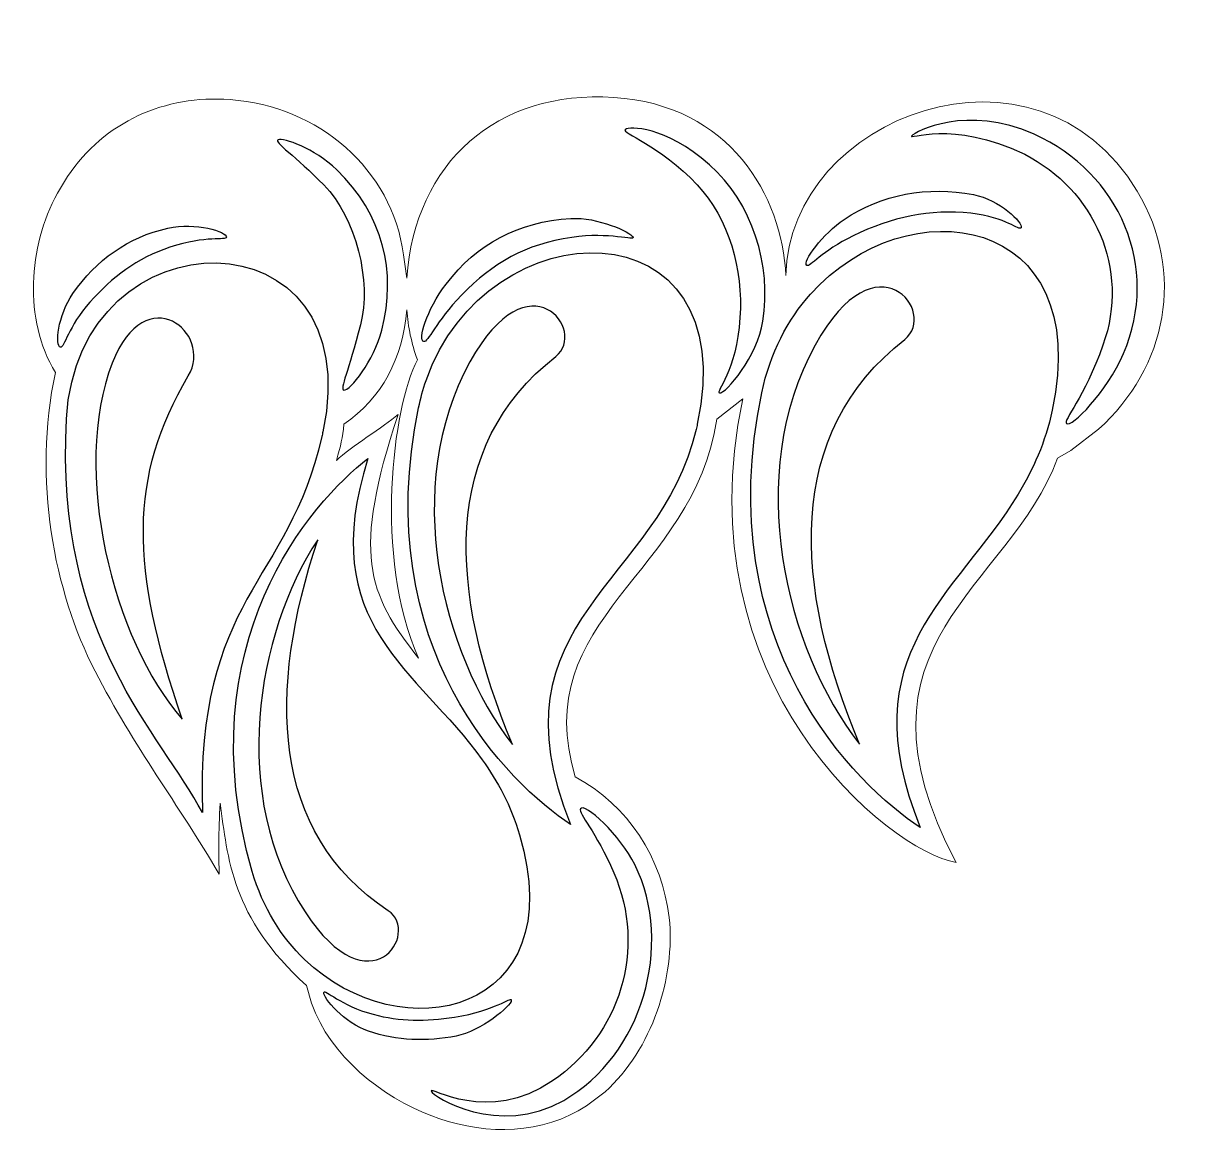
# Model space of a CAD drawing. Header units: centimetres. Extents: x -27.2 to 31.2, y -37.1 to 12.1.
# Drawn here: x 18.43 to 20.577, y -31.042 to -28.984 of the extents above; entities that cross this region are included whole.
import ezdxf

# ---------------------------------------------------------------- set-up
doc = ezdxf.new("R2010")
doc.units = ezdxf.units.CM
doc.header["$MEASUREMENT"] = 0
doc.layers.add('engrav 6', color=7, linetype='Continuous')
doc.layers.add('layer 6', color=7, linetype='Continuous')

msp = doc.modelspace()

# ---------------------------------------------------------------- linework, layer by layer
at = {"layer": 'engrav 6'}
for points, knots in [([(20.29738, -29.18855), (20.45594, -29.26002), (20.53112, -29.43428), (20.4623, -29.59365), (20.4623, -29.59365), (20.43165, -29.66462), (20.36629, -29.73114), (20.35709, -29.72272), (20.35709, -29.72272), (20.35073, -29.71691), (20.38938, -29.67617), (20.42449, -29.57803), (20.42449, -29.57803), (20.4752, -29.43629), (20.40817, -29.29188), (20.27995, -29.22551), (20.27995, -29.22551), (20.14291, -29.16056), (20.06422, -29.19984), (20.0708, -29.19189), (20.0708, -29.19189), (20.07763, -29.18364), (20.17359, -29.13274), (20.29738, -29.18855)], [0, 0, 0, 0, 0.1428571, 0.1428571, 0.1428571, 0.1428571, 0.2857143, 0.2857143, 0.2857143, 0.2857143, 0.4285714, 0.4285714, 0.4285714, 0.4285714, 0.5714286, 0.5714286, 0.5714286, 0.5714286, 0.7142857, 0.7142857, 0.7142857, 0.7142857, 1, 1, 1, 1]), ([(19.69761, -29.24491), (19.77686, -29.31455), (19.8127, -29.43088), (19.79631, -29.53386), (19.79631, -29.53386), (19.78613, -29.59792), (19.72806, -29.66836), (19.71605, -29.66634), (19.71605, -29.66634), (19.70756, -29.66491), (19.74764, -29.62736), (19.75395, -29.52713), (19.75395, -29.52713), (19.75956, -29.43797), (19.73411, -29.34493), (19.6747, -29.28195), (19.6747, -29.28195), (19.60505, -29.2081), (19.5336, -29.18635), (19.54215, -29.17962), (19.54215, -29.17962), (19.54912, -29.17415), (19.61489, -29.17225), (19.69761, -29.24491)], [0, 0, 0, 0, 0.1428571, 0.1428571, 0.1428571, 0.1428571, 0.2857143, 0.2857143, 0.2857143, 0.2857143, 0.4285714, 0.4285714, 0.4285714, 0.4285714, 0.5714286, 0.5714286, 0.5714286, 0.5714286, 0.7142857, 0.7142857, 0.7142857, 0.7142857, 1, 1, 1, 1]), ([(19.00884, -29.25421), (19.09435, -29.33666), (19.12019, -29.44294), (19.09219, -29.55054), (19.09219, -29.55054), (19.07767, -29.60632), (19.03358, -29.66321), (19.02218, -29.661), (19.02218, -29.661), (19.0139, -29.65939), (19.03091, -29.62641), (19.05285, -29.54049), (19.05285, -29.54049), (19.07334, -29.46024), (19.045, -29.34353), (18.98503, -29.28209), (18.98503, -29.28209), (18.93349, -29.22929), (18.89151, -29.20235), (18.90062, -29.19862), (18.90062, -29.19862), (18.91053, -29.19456), (18.96747, -29.21432), (19.00884, -29.25421)], [0, 0, 0, 0, 0.1428571, 0.1428571, 0.1428571, 0.1428571, 0.2857143, 0.2857143, 0.2857143, 0.2857143, 0.4285714, 0.4285714, 0.4285714, 0.4285714, 0.5714286, 0.5714286, 0.5714286, 0.5714286, 0.7142857, 0.7142857, 0.7142857, 0.7142857, 1, 1, 1, 1]), ([(19.79412, -29.66624), (19.69795, -30.12924), (19.96845, -30.39144), (20.0869, -30.46859), (20.0869, -30.46859), (19.95601, -30.14578), (20.15274, -30.04356), (20.26796, -29.85315), (20.26796, -29.85315), (20.29535, -29.80787), (20.31814, -29.7576), (20.33082, -29.6982), (20.33082, -29.6982), (20.40872, -29.33335), (20.06239, -29.28455), (19.88439, -29.4838), (19.88439, -29.4838), (19.84223, -29.531), (19.80951, -29.59212), (19.79412, -29.66624)], [0, 0, 0, 0, 0.1666667, 0.1666667, 0.1666667, 0.1666667, 0.3333333, 0.3333333, 0.3333333, 0.3333333, 0.5, 0.5, 0.5, 0.5, 0.6666667, 0.6666667, 0.6666667, 0.6666667, 1, 1, 1, 1]), ([(20.18524, -29.30006), (20.10096, -29.28351), (20.01457, -29.29977), (19.94628, -29.34584), (19.94628, -29.34584), (19.90805, -29.37163), (19.86741, -29.42527), (19.87744, -29.43096), (19.87744, -29.43096), (19.88355, -29.43442), (19.90426, -29.40501), (19.96294, -29.37617), (19.96294, -29.37617), (20.03355, -29.34147), (20.10552, -29.32604), (20.1803, -29.33462), (20.1803, -29.33462), (20.24703, -29.34228), (20.27002, -29.3676), (20.27322, -29.36113), (20.27322, -29.36113), (20.27782, -29.35182), (20.23308, -29.30945), (20.18524, -29.30006)], [0, 0, 0, 0, 0.1428571, 0.1428571, 0.1428571, 0.1428571, 0.2857143, 0.2857143, 0.2857143, 0.2857143, 0.4285714, 0.4285714, 0.4285714, 0.4285714, 0.5714286, 0.5714286, 0.5714286, 0.5714286, 0.7142857, 0.7142857, 0.7142857, 0.7142857, 1, 1, 1, 1]), ([(19.67506, -29.72425), (19.76315, -29.31169), (19.28572, -29.32045), (19.174, -29.64365), (19.174, -29.64365), (19.16851, -29.65954), (19.16389, -29.67619), (19.16028, -29.69359), (19.16028, -29.69359), (19.06804, -30.13768), (19.32749, -30.38917), (19.44111, -30.46317), (19.44111, -30.46317), (19.28737, -30.084), (19.60486, -30.02213), (19.67295, -29.73364), (19.67295, -29.73364), (19.67368, -29.73053), (19.67439, -29.72741), (19.67506, -29.72425)], [0, 0, 0, 0, 0.1666667, 0.1666667, 0.1666667, 0.1666667, 0.3333333, 0.3333333, 0.3333333, 0.3333333, 0.5, 0.5, 0.5, 0.5, 0.6666667, 0.6666667, 0.6666667, 0.6666667, 1, 1, 1, 1]), ([(18.98334, -29.73804), (19.0713, -29.32604), (18.52999, -29.32659), (18.50962, -29.71428), (18.50962, -29.71428), (18.48813, -30.1232), (18.68503, -30.29507), (18.76065, -30.44136), (18.76065, -30.44136), (18.74835, -30.04295), (18.91936, -30.02076), (18.98133, -29.74698), (18.98133, -29.74698), (18.98204, -29.74404), (18.9827, -29.74105), (18.98334, -29.73804)], [0, 0, 0, 0, 0.2, 0.2, 0.2, 0.2, 0.4, 0.4, 0.4, 0.4, 0.6, 0.6, 0.6, 0.6, 1, 1, 1, 1]), ([(18.69673, -29.36219), (18.62381, -29.37814), (18.56405, -29.42152), (18.52167, -29.48251), (18.52167, -29.48251), (18.4929, -29.52391), (18.48811, -29.57987), (18.49833, -29.58198), (18.49833, -29.58198), (18.50581, -29.58353), (18.51251, -29.54372), (18.55301, -29.49851), (18.55301, -29.49851), (18.59375, -29.45303), (18.63946, -29.4173), (18.70048, -29.39716), (18.70048, -29.39716), (18.76898, -29.37455), (18.80407, -29.38584), (18.80503, -29.37864), (18.80503, -29.37864), (18.80639, -29.36838), (18.74887, -29.35077), (18.69673, -29.36219)], [0, 0, 0, 0, 0.1428571, 0.1428571, 0.1428571, 0.1428571, 0.2857143, 0.2857143, 0.2857143, 0.2857143, 0.4285714, 0.4285714, 0.4285714, 0.4285714, 0.5714286, 0.5714286, 0.5714286, 0.5714286, 0.7142857, 0.7142857, 0.7142857, 0.7142857, 1, 1, 1, 1]), ([(19.44143, -29.3441), (19.34339, -29.35029), (19.26846, -29.39069), (19.21104, -29.46527), (19.21104, -29.46527), (19.17432, -29.51296), (19.15876, -29.56948), (19.16972, -29.57162), (19.16972, -29.57162), (19.17754, -29.57314), (19.19128, -29.5355), (19.23965, -29.48552), (19.23965, -29.48552), (19.29743, -29.42582), (19.35737, -29.39153), (19.4431, -29.37903), (19.4431, -29.37903), (19.51324, -29.3688), (19.56125, -29.38639), (19.55658, -29.37832), (19.55658, -29.37832), (19.55163, -29.36976), (19.49099, -29.34097), (19.44143, -29.3441)], [0, 0, 0, 0, 0.1428571, 0.1428571, 0.1428571, 0.1428571, 0.2857143, 0.2857143, 0.2857143, 0.2857143, 0.4285714, 0.4285714, 0.4285714, 0.4285714, 0.5714286, 0.5714286, 0.5714286, 0.5714286, 0.7142857, 0.7142857, 0.7142857, 0.7142857, 1, 1, 1, 1]), ([(20.0584, -29.56749), (19.83551, -29.74077), (19.85213, -30.02204), (19.97476, -30.31483), (19.97476, -30.31483), (19.83725, -30.13818), (19.76038, -29.81783), (19.89286, -29.57796), (19.89286, -29.57796), (20.00731, -29.3707), (20.12033, -29.51935), (20.0584, -29.56749)], [0, 0, 0, 0, 0.25, 0.25, 0.25, 0.25, 0.5, 0.5, 0.5, 0.5, 1, 1, 1, 1]), ([(19.41376, -29.59887), (19.19998, -29.76508), (19.21592, -30.03486), (19.33354, -30.31569), (19.33354, -30.31569), (19.20165, -30.14625), (19.12792, -29.83899), (19.25499, -29.60892), (19.25499, -29.60892), (19.36477, -29.41012), (19.47316, -29.5527), (19.41376, -29.59887)], [0, 0, 0, 0, 0.25, 0.25, 0.25, 0.25, 0.5, 0.5, 0.5, 0.5, 1, 1, 1, 1]), ([(18.73464, -29.63496), (18.62437, -29.82096), (18.6276, -29.99035), (18.7233, -30.26848), (18.7233, -30.26848), (18.59504, -30.12347), (18.51755, -29.80737), (18.59421, -29.61106), (18.59421, -29.61106), (18.65576, -29.45346), (18.78197, -29.55513), (18.73464, -29.63496)], [0, 0, 0, 0, 0.25, 0.25, 0.25, 0.25, 0.5, 0.5, 0.5, 0.5, 1, 1, 1, 1]), ([(19.27762, -30.34367), (19.15756, -30.17581), (18.96844, -30.09528), (19.06652, -29.78754), (19.06652, -29.78754), (18.96248, -29.86728), (18.73102, -30.1289), (18.85282, -30.55012), (18.85282, -30.55012), (18.87232, -30.61756), (18.90691, -30.67173), (18.94924, -30.71237), (18.94924, -30.71237), (19.12795, -30.88394), (19.44469, -30.81424), (19.34674, -30.48245), (19.34674, -30.48245), (19.3308, -30.42843), (19.30616, -30.38359), (19.27762, -30.34367)], [0, 0, 0, 0, 0.1666667, 0.1666667, 0.1666667, 0.1666667, 0.3333333, 0.3333333, 0.3333333, 0.3333333, 0.5, 0.5, 0.5, 0.5, 0.6666667, 0.6666667, 0.6666667, 0.6666667, 1, 1, 1, 1]), ([(18.97376, -29.93766), (18.88118, -30.21705), (18.88579, -30.47828), (19.10416, -30.62265), (19.10416, -30.62265), (19.16485, -30.66276), (19.07091, -30.80821), (18.95038, -30.62473), (18.95038, -30.62473), (18.81086, -30.41238), (18.85918, -30.11073), (18.97376, -29.93766)], [0, 0, 0, 0, 0.25, 0.25, 0.25, 0.25, 0.5, 0.5, 0.5, 0.5, 1, 1, 1, 1]), ([(19.40784, -30.93675), (19.53225, -30.85179), (19.58217, -30.69388), (19.5208, -30.55228), (19.5208, -30.55228), (19.48765, -30.47579), (19.45506, -30.44263), (19.45904, -30.43459), (19.45904, -30.43459), (19.46594, -30.42059), (19.53403, -30.48446), (19.55965, -30.53701), (19.55965, -30.53701), (19.63271, -30.68686), (19.57318, -30.89004), (19.42837, -30.97279), (19.42837, -30.97279), (19.30766, -31.04178), (19.18672, -30.9658), (19.1831, -30.95545), (19.1831, -30.95545), (19.17978, -30.94594), (19.28836, -31.01833), (19.40784, -30.93675)], [0, 0, 0, 0, 0.1428571, 0.1428571, 0.1428571, 0.1428571, 0.2857143, 0.2857143, 0.2857143, 0.2857143, 0.4285714, 0.4285714, 0.4285714, 0.4285714, 0.5714286, 0.5714286, 0.5714286, 0.5714286, 0.7142857, 0.7142857, 0.7142857, 0.7142857, 1, 1, 1, 1]), ([(19.22668, -30.81913), (19.17332, -30.82759), (19.12581, -30.82697), (19.076, -30.81386), (19.076, -30.81386), (19.01549, -30.79793), (18.98699, -30.76612), (18.98516, -30.77357), (18.98516, -30.77357), (18.98288, -30.78282), (19.02374, -30.83053), (19.06751, -30.84508), (19.06751, -30.84508), (19.12072, -30.86277), (19.17465, -30.86447), (19.22986, -30.85402), (19.22986, -30.85402), (19.27463, -30.84555), (19.33204, -30.79791), (19.33145, -30.7877), (19.33145, -30.7877), (19.33105, -30.78066), (19.30222, -30.80715), (19.22668, -30.81913)], [0, 0, 0, 0, 0.1428571, 0.1428571, 0.1428571, 0.1428571, 0.2857143, 0.2857143, 0.2857143, 0.2857143, 0.4285714, 0.4285714, 0.4285714, 0.4285714, 0.5714286, 0.5714286, 0.5714286, 0.5714286, 0.7142857, 0.7142857, 0.7142857, 0.7142857, 1, 1, 1, 1])]:
    msp.add_open_spline(points, degree=3, knots=knots, dxfattribs=at)
at = {"layer": 'layer 6', "color": 1, "lineweight": 9}
for points, knots in [([(19.44973, -30.37548), (19.36024, -30.08244), (19.66886, -30.00168), (19.71116, -29.71494), (19.71116, -29.71494), (19.71116, -29.71494), (19.7592, -29.67748), (19.7592, -29.67748), (19.7592, -29.67748), (19.64695, -30.20214), (20.02907, -30.51211), (20.15319, -30.53352), (20.15319, -30.53352), (19.93681, -30.1253), (20.2511, -30.03066), (20.34069, -29.78658), (20.34069, -29.78658), (20.34069, -29.78658), (20.36509, -29.7725), (20.36509, -29.7725), (20.36509, -29.7725), (20.36509, -29.7725), (20.4163, -29.73349), (20.4163, -29.73349), (20.4163, -29.73349), (20.54305, -29.61888), (20.57747, -29.44362), (20.48793, -29.2938), (20.48793, -29.2938), (20.30292, -28.98361), (19.84377, -29.1544), (19.83887, -29.44949), (19.83887, -29.44949), (19.83134, -29.30241), (19.73599, -29.13442), (19.52064, -29.12057), (19.52064, -29.12057), (19.304, -29.10645), (19.1541, -29.2407), (19.13817, -29.4545), (19.13817, -29.4545), (19.13817, -29.4545), (19.13229, -29.41101), (19.13229, -29.41101), (19.13229, -29.41101), (19.11127, -29.25293), (18.97537, -29.13652), (18.81186, -29.1246), (18.81186, -29.1246), (18.69145, -29.11582), (18.5804, -29.16483), (18.51148, -29.26682), (18.51148, -29.26682), (18.51148, -29.26682), (18.49296, -29.29741), (18.49296, -29.29741), (18.49296, -29.29741), (18.439, -29.39786), (18.42977, -29.52935), (18.48911, -29.62877), (18.48911, -29.62877), (18.44679, -29.82567), (18.48649, -30.03256), (18.56235, -30.17996), (18.56235, -30.17996), (18.63547, -30.32201), (18.71479, -30.42368), (18.79174, -30.55523), (18.79174, -30.55523), (18.79111, -30.52427), (18.79041, -30.476), (18.79338, -30.42392), (18.79338, -30.42392), (18.80833, -30.52512), (18.81264, -30.63375), (18.95318, -30.76072), (18.95318, -30.76072), (18.95318, -30.76072), (18.9623, -30.79348), (18.9623, -30.79348), (18.9623, -30.79348), (18.99727, -30.89115), (19.09184, -30.96651), (19.18475, -31.00163), (19.18475, -31.00163), (19.18475, -31.00163), (19.19761, -31.00625), (19.19761, -31.00625), (19.19761, -31.00625), (19.28799, -31.03697), (19.3886, -31.0358), (19.47061, -30.98273), (19.47061, -30.98273), (19.47061, -30.98273), (19.50473, -30.95676), (19.50473, -30.95676), (19.50473, -30.95676), (19.59124, -30.87973), (19.63503, -30.74521), (19.62309, -30.63502), (19.62309, -30.63502), (19.61043, -30.52692), (19.5471, -30.42657), (19.44973, -30.37548)], [0, 0, 0, 0, 0.037037, 0.037037, 0.037037, 0.037037, 0.0740741, 0.0740741, 0.0740741, 0.0740741, 0.1111111, 0.1111111, 0.1111111, 0.1111111, 0.1481481, 0.1481481, 0.1481481, 0.1481481, 0.1851852, 0.1851852, 0.1851852, 0.1851852, 0.2222222, 0.2222222, 0.2222222, 0.2222222, 0.2592593, 0.2592593, 0.2592593, 0.2592593, 0.2962963, 0.2962963, 0.2962963, 0.2962963, 0.3333333, 0.3333333, 0.3333333, 0.3333333, 0.3703704, 0.3703704, 0.3703704, 0.3703704, 0.4074074, 0.4074074, 0.4074074, 0.4074074, 0.4444444, 0.4444444, 0.4444444, 0.4444444, 0.4814815, 0.4814815, 0.4814815, 0.4814815, 0.5185185, 0.5185185, 0.5185185, 0.5185185, 0.5555556, 0.5555556, 0.5555556, 0.5555556, 0.5925926, 0.5925926, 0.5925926, 0.5925926, 0.6296296, 0.6296296, 0.6296296, 0.6296296, 0.6666667, 0.6666667, 0.6666667, 0.6666667, 0.7037037, 0.7037037, 0.7037037, 0.7037037, 0.7407407, 0.7407407, 0.7407407, 0.7407407, 0.7777778, 0.7777778, 0.7777778, 0.7777778, 0.8148148, 0.8148148, 0.8148148, 0.8148148, 0.8518519, 0.8518519, 0.8518519, 0.8518519, 0.8888889, 0.8888889, 0.8888889, 0.8888889, 0.9259259, 0.9259259, 0.9259259, 0.9259259, 1, 1, 1, 1]), ([(19.15784, -29.60496), (19.11272, -29.69326), (19.07659, -29.96677), (19.16027, -30.15642), (19.16027, -30.15642), (19.06449, -30.03536), (19.03773, -29.96304), (19.12216, -29.70633), (19.12216, -29.70633), (19.09609, -29.72799), (19.03457, -29.76605), (19.00825, -29.79128), (19.00825, -29.79128), (19.01643, -29.76314), (19.01968, -29.74979), (19.02213, -29.7241), (19.02213, -29.7241), (19.09225, -29.67655), (19.13139, -29.60147), (19.13844, -29.51272), (19.13844, -29.51272), (19.14057, -29.54491), (19.14704, -29.57465), (19.15784, -29.60496)], [0, 0, 0, 0, 0.1428571, 0.1428571, 0.1428571, 0.1428571, 0.2857143, 0.2857143, 0.2857143, 0.2857143, 0.4285714, 0.4285714, 0.4285714, 0.4285714, 0.5714286, 0.5714286, 0.5714286, 0.5714286, 0.7142857, 0.7142857, 0.7142857, 0.7142857, 1, 1, 1, 1])]:
    msp.add_open_spline(points, degree=3, knots=knots, dxfattribs=at)

doc.saveas('drawing.dxf')
